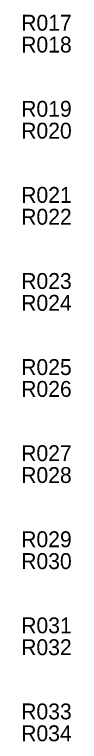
# Model space of a CAD drawing. Extents: x 296295 to 296770, y 651564 to 652121.
# Drawn here: x 296295.2 to 296299.8, y 651986.9 to 652055.5 of the extents above; entities that cross this region are included whole.
import ezdxf
from ezdxf.enums import TextEntityAlignment as Align

# ---------------------------------------------------------------- set-up
doc = ezdxf.new("R2010")
doc.units = 0

msp = doc.modelspace()

# ---------------------------------------------------------------- texts
at = {"layer": 'ROW_LABELS'}
for s, p in [('R017', (296297.424, 652054.771)), ('R018', (296297.424, 652052.708)), ('R019', (296297.424, 652046.645)), ('R020', (296297.424, 652044.582)), ('R021', (296297.424, 652038.519)), ('R022', (296297.424, 652036.456)), ('R023', (296297.424, 652030.393)), ('R024', (296297.424, 652028.33)), ('R025', (296297.424, 652022.267)), ('R026', (296297.424, 652020.204)), ('R027', (296297.424, 652014.141)), ('R028', (296297.424, 652012.078)), ('R029', (296297.424, 652006.015)), ('R030', (296297.424, 652003.952)), ('R031', (296297.424, 651997.889)), ('R032', (296297.424, 651995.826)), ('R033', (296297.424, 651989.763)), ('R034', (296297.424, 651987.7))]:
    msp.add_text(s, height=1.5, dxfattribs=at).set_placement(p, align=Align.MIDDLE_CENTER)

doc.saveas('drawing.dxf')
